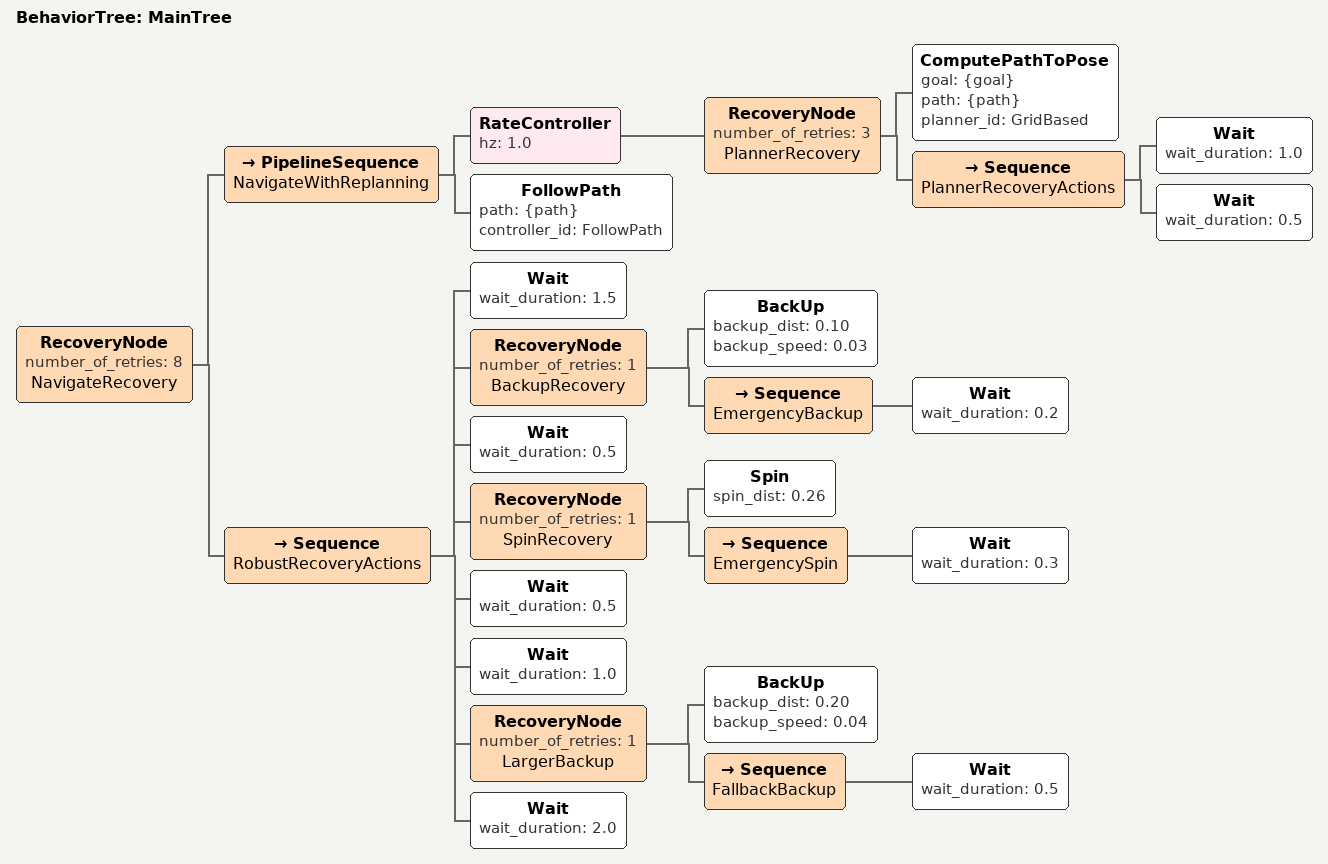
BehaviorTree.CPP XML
<root main_tree_to_execute="MainTree">
    <BehaviorTree ID="MainTree">
        <RecoveryNode number_of_retries="8" name="NavigateRecovery">
            <PipelineSequence name="NavigateWithReplanning">
                <RateController hz="1.0">
                    <RecoveryNode number_of_retries="3" name="PlannerRecovery">
                        <ComputePathToPose goal="{goal}" path="{path}" planner_id="GridBased"/>
                        <Sequence name="PlannerRecoveryActions">
                            <Wait wait_duration="1.0"/>
                            <Wait wait_duration="0.5"/>
                        </Sequence>
                    </RecoveryNode>
                </RateController>
                <FollowPath path="{path}" controller_id="FollowPath"/>
            </PipelineSequence>
            <Sequence name="RobustRecoveryActions">
                <!-- Strategy 1: Immediate sensor reset (only clear local costmap) -->
                <Wait wait_duration="1.5"/>

                <!-- Strategy 2: Try simple backup without collision checking -->
                <RecoveryNode number_of_retries="1" name="BackupRecovery">
                    <BackUp backup_dist="0.10" backup_speed="0.03"/>
                    <Sequence name="EmergencyBackup">
                        <Wait wait_duration="0.2"/>
                    </Sequence>
                </RecoveryNode>
                <Wait wait_duration="0.5"/>

                <!-- Strategy 3: Try gentle spin -->
                <RecoveryNode number_of_retries="1" name="SpinRecovery">
                    <Spin spin_dist="0.26"/>
                    <Sequence name="EmergencySpin">
                        <Wait wait_duration="0.3"/>
                    </Sequence>
                </RecoveryNode>
                <Wait wait_duration="0.5"/>

                <!-- Strategy 4: Larger movements -->
                <Wait wait_duration="1.0"/>
                <RecoveryNode number_of_retries="1" name="LargerBackup">
                    <BackUp backup_dist="0.20" backup_speed="0.04"/>
                    <Sequence name="FallbackBackup">
                        <Wait wait_duration="0.5"/>
                    </Sequence>
                </RecoveryNode>

                <!-- Strategy 5: Final recovery attempt -->
                <Wait wait_duration="2.0"/>
            </Sequence>
        </RecoveryNode>
    </BehaviorTree>
</root>
